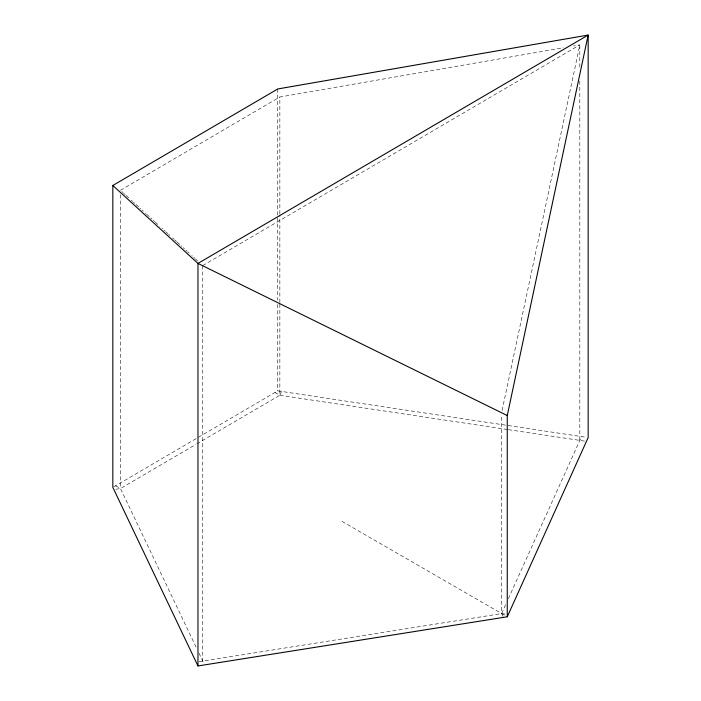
<?xml version="1.0" encoding="UTF-8"?>
<svg xmlns="http://www.w3.org/2000/svg" width="701" height="701" viewBox="0 0 701 701"><rect width="100%" height="100%" fill="white"/><g stroke="black" fill="none" stroke-linecap="round" stroke-linejoin="round"><path stroke-width="0.53" stroke-dasharray="3.5 2.63" d="M196.867 443.829L279.848 395.259L279.848 303.489M279.848 302.394L279.848 214.997M279.848 213.901L279.848 97.001L563.385 47.756M502.994 616.451L501.627 613.585L501.627 414.843M502.074 410.567L579.815 44.987L579.815 67.927M274.976 392.49L279.848 395.259L281.574 391.438M198.979 661.691L501.627 613.585L505.675 604.63M508.374 598.663L581.541 436.574M120.484 190.278L279.848 97.001M202.738 265.574L579.762 44.908L573.62 45.977M113.755 486.844L277.745 390.86L586.273 437.293M115.77 489.28L120.484 488.536L195.921 444.381M279.848 395.259L507.261 429.485M508.348 429.652L585.493 441.253M501.627 613.585L505.412 614.155M115.604 485.758L120.484 488.536L196.175 647.286M342.035 521.404L505.368 615.706M121.816 191.496L122.342 191.986M122.614 192.223L123.139 192.714M123.674 193.204L124.208 193.686M124.471 193.932L125.076 194.484M126.066 195.395L130.053 199.04M131.376 200.249L132.708 201.467M133.365 202.072L134.697 203.29M136.02 204.499L139.341 207.54M140.007 208.144L140.664 208.758M141.996 209.967L143.319 211.185M145.309 213.008L145.974 213.612M146.64 214.226L149.961 217.257M150.619 217.871L151.951 219.08M153.274 220.298L154.606 221.516M155.263 222.121L159.916 226.37M161.905 228.193L162.571 228.798M163.894 230.016L165.217 231.234M165.883 231.838L167.872 233.661M168.538 234.265L169.87 235.483M172.525 237.911L173.848 239.129M174.514 239.733L176.503 241.556M177.169 242.169L179.824 244.596M181.147 245.806L181.813 246.419M183.136 247.628L184.468 248.846M185.791 250.064L187.123 251.273M187.78 251.887L189.112 253.096M191.767 255.532L192.424 256.137M193.756 257.355L194.878 258.38M195.439 258.897L197.682 260.947M198.996 653.201L203.667 662.997M579.815 81.027L579.815 440.403M277.745 88.966L277.745 300.072M277.745 304.453L277.745 390.86M202.755 265.67L202.755 661.087M120.484 194.65L120.484 488.536"/><path stroke-width="1.05" d="M197.971 665.95L197.971 263.427L112.835 185.493L277.745 88.966L588.165 35.05L588.165 437.573L507.261 616.792L197.971 665.95L112.835 487.388L112.835 185.493M507.261 616.792L507.261 415.535L588.165 35.05L197.971 263.427L507.261 415.535"/></g></svg>
